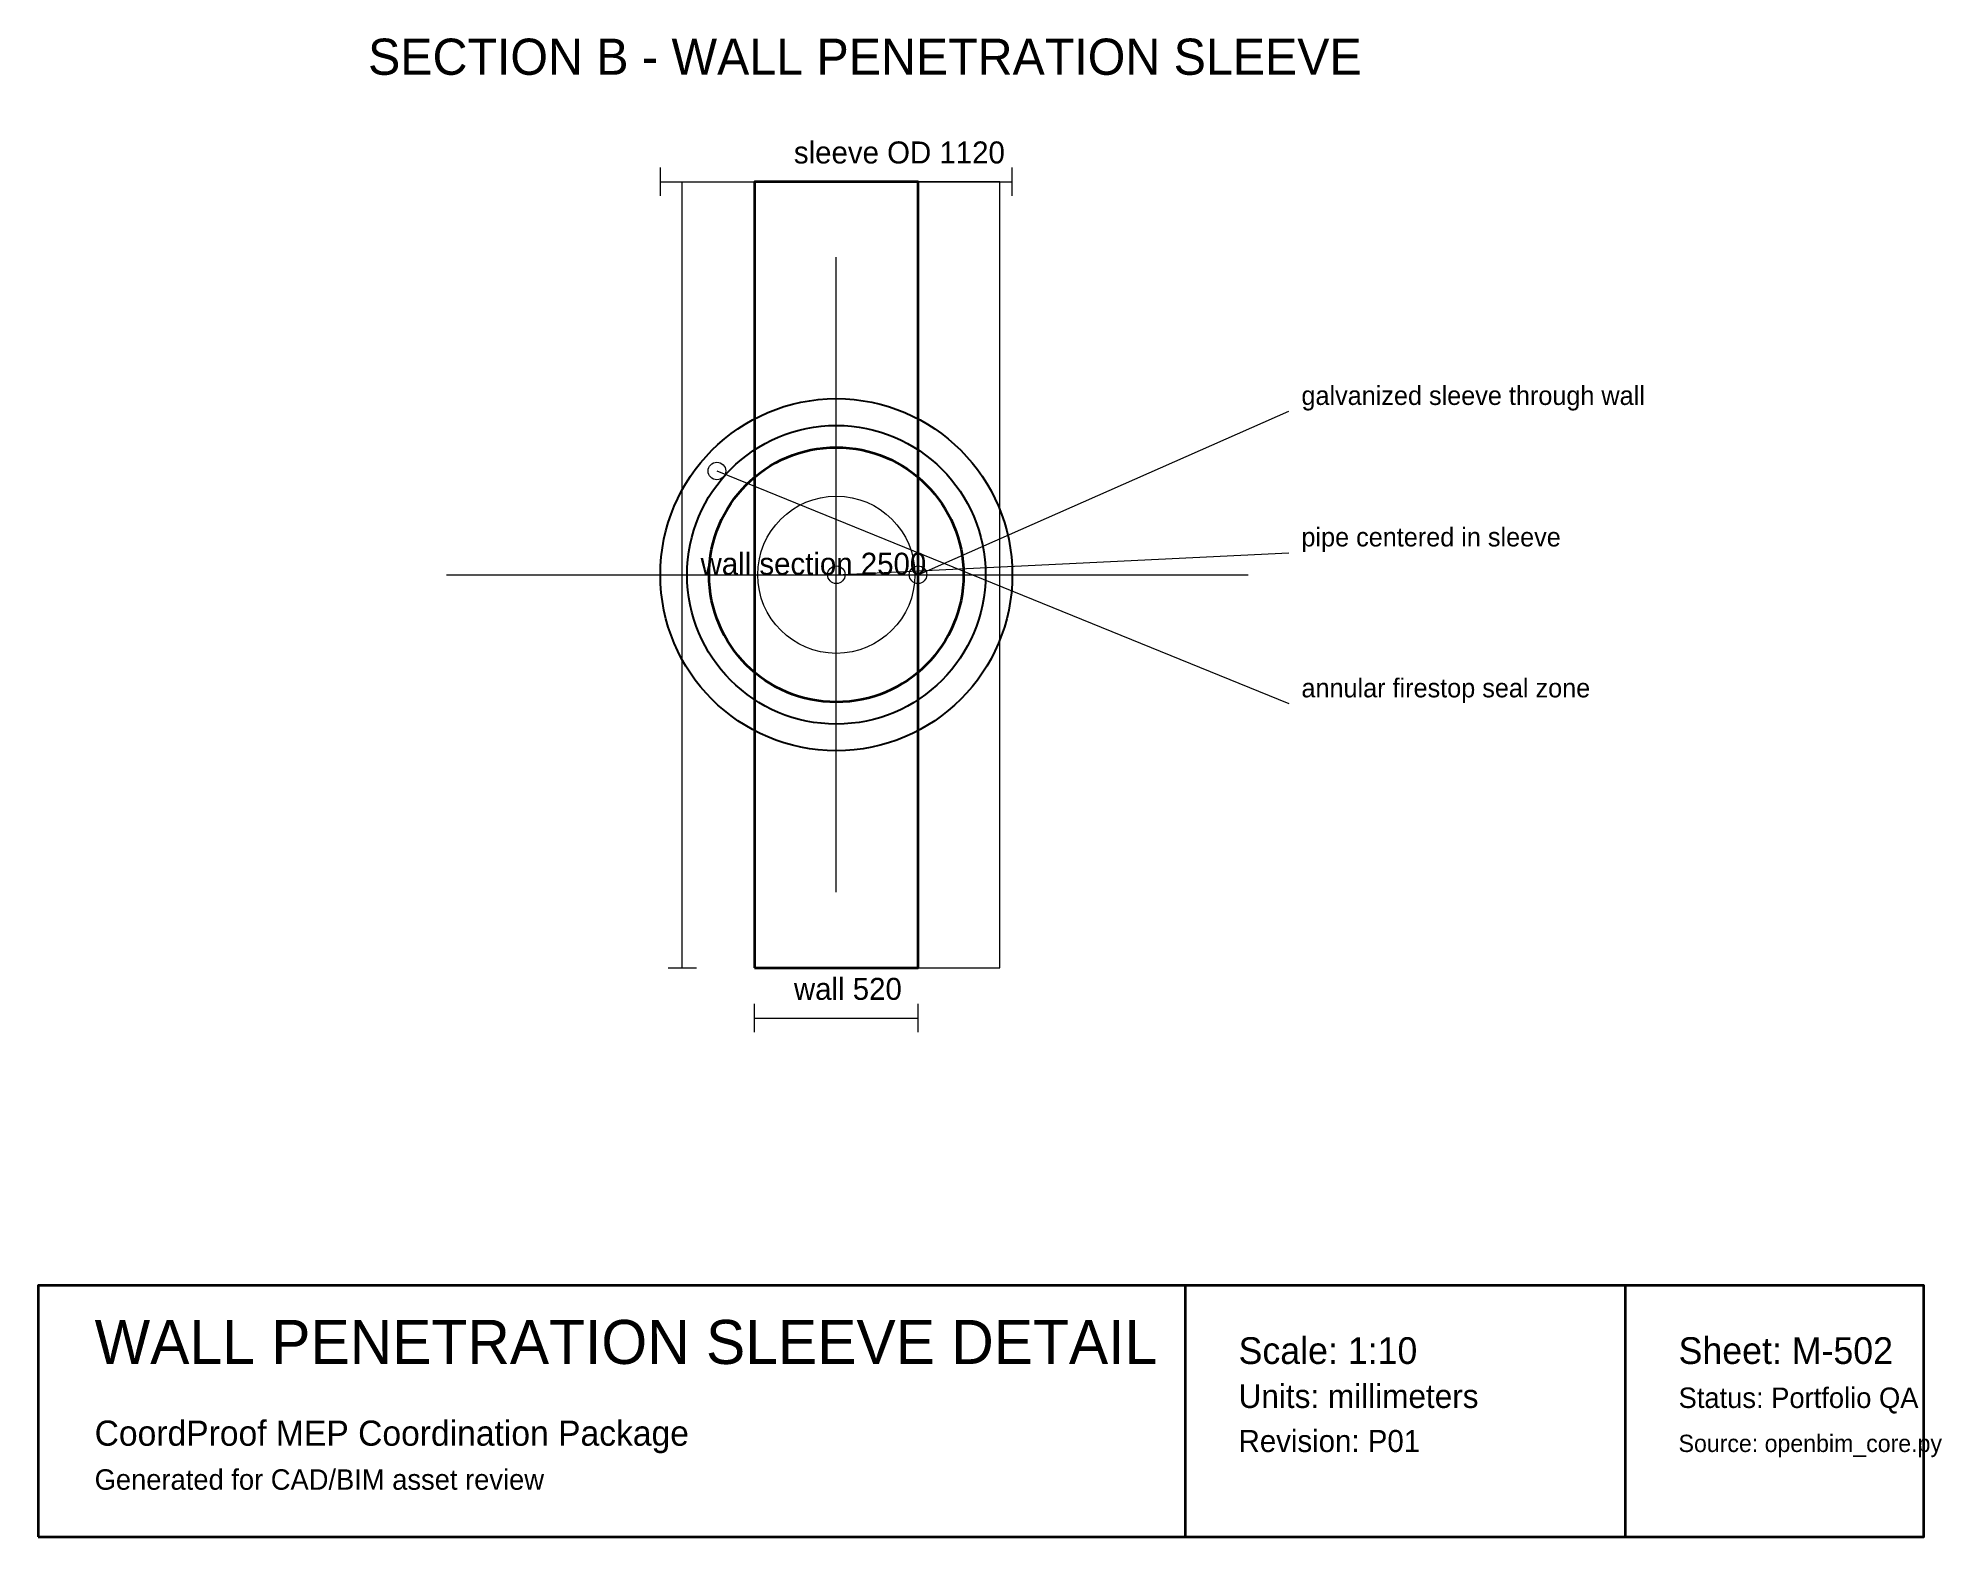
# Model space of a CAD drawing. Header units: millimetres. Extents: x 0 to 6058, y -1050 to 3717.
import ezdxf

# ---------------------------------------------------------------- set-up
doc = ezdxf.new("R2010")
doc.units = ezdxf.units.MM
for name, color, linetype, lineweight in [('A-WALL', 7, 'Continuous', 35), ('ANNOTATIONS', 7, 'Continuous', 18), ('CENTERLINES', 6, 'Continuous', 13), ('DIMENSIONS', 1, 'Continuous', 18), ('HIDDEN', 8, 'Continuous', 13), ('M-PIPE-FITTING', 30, 'Continuous', 25), ('M-PIPE-SUPPLY', 4, 'Continuous', 35), ('M-SUPPORT', 2, 'Continuous', 25), ('TITLEBLOCK', 7, 'Continuous', 35)]:
    doc.layers.add(name, color=color, linetype=linetype, lineweight=lineweight)

msp = doc.modelspace()

# ---------------------------------------------------------------- linework, layer by layer
at = {"layer": 'A-WALL'}
msp.add_lwpolyline([(2280, 760), (2800, 760), (2800, 3260), (2280, 3260)], close=True, dxfattribs=at)
at = {"layer": 'ANNOTATIONS'}
for p, q in [((2800, 2010), (3980, 2530)), ((2160, 2340), (3980, 1600)), ((2540, 2010), (3980, 2080))]:
    msp.add_line(p, q, dxfattribs=at)
for centre in [(2160, 2340), (2540, 2010), (2800, 2010)]:
    msp.add_circle(centre, 28, dxfattribs=at)
at = {"layer": 'CENTERLINES'}
for p, q in [((2540, 1000), (2540, 3020)), ((1300, 2010), (3850, 2010))]:
    msp.add_line(p, q, dxfattribs=at)
msp.add_circle((2540, 2010), 250, dxfattribs=at)
at = {"layer": 'DIMENSIONS'}
for p, q in [((1980, 3215), (1980, 3305)), ((3100, 3215), (3100, 3305)), ((1980, 3260), (3100, 3260)), ((2005, 3260), (2095, 3260)), ((2050, 760), (2050, 3260)), ((2005, 760), (2095, 760)), ((2280, 555), (2280, 645)), ((2800, 555), (2800, 645)), ((2280, 600), (2800, 600))]:
    msp.add_line(p, q, dxfattribs=at)
at = {"layer": 'HIDDEN'}
msp.add_lwpolyline([(2800, 760), (3060, 760), (3060, 3260), (2800, 3260)], close=True, dxfattribs=at)
at = {"layer": 'M-PIPE-FITTING'}
msp.add_circle((2540, 2010), 475, dxfattribs=at)
at = {"layer": 'M-PIPE-SUPPLY'}
msp.add_circle((2540, 2010), 405, dxfattribs=at)
at = {"layer": 'M-SUPPORT'}
msp.add_circle((2540, 2010), 560, dxfattribs=at)
at = {"layer": 'TITLEBLOCK'}
for points in [[(0, -1050), (6000, -1050), (6000, -250), (0, -250)], [(3650, -1050), (6000, -1050), (6000, -250), (3650, -250)], [(5050, -1050), (6000, -1050), (6000, -250), (5050, -250)]]:
    msp.add_lwpolyline(points, close=True, dxfattribs=at)

# ---------------------------------------------------------------- texts
at = {"layer": 'ANNOTATIONS'}
for s, height, p in [('SECTION B - WALL PENETRATION SLEEVE', 115, (1050, 3600)), ('galvanized sleeve through wall', 60, (4020, 2550)), ('pipe centered in sleeve', 60, (4020, 2100)), ('annular firestop seal zone', 60, (4020, 1620))]:
    msp.add_text(s, height=height, dxfattribs=at).set_placement(p)
at = {"layer": 'DIMENSIONS'}
for s, p in [('sleeve OD 1120', (2405, 3318)), ('wall section 2500', (2108, 2010)), ('wall 520', (2405, 658))]:
    msp.add_text(s, height=70, dxfattribs=at).set_placement(p)
at = {"layer": 'TITLEBLOCK'}
for s, height, p in [('WALL PENETRATION SLEEVE DETAIL', 140, (180, -500)), ('Scale: 1:10', 85, (3820, -500)), ('Sheet: M-502', 85, (5220, -500)), ('Units: millimeters', 75, (3820, -640)), ('Status: Portfolio QA', 65, (5220, -640)), ('CoordProof MEP Coordination Package', 80, (180, -760)), ('Revision: P01', 70, (3820, -780)), ('Source: openbim_core.py', 55, (5220, -780)), ('Generated for CAD/BIM asset review', 65, (180, -900))]:
    msp.add_text(s, height=height, dxfattribs=at).set_placement(p)

doc.saveas('drawing.dxf')
